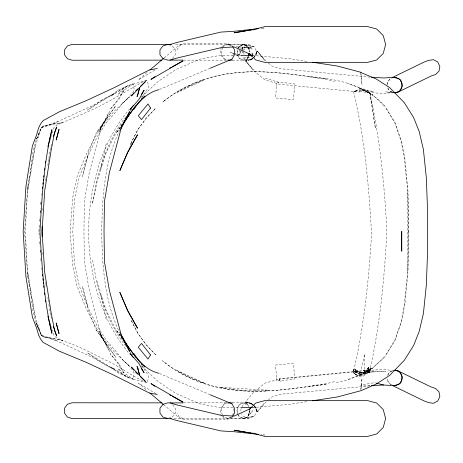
<?xml version="1.0" encoding="UTF-8"?>
<svg xmlns="http://www.w3.org/2000/svg" width="463" height="463" viewBox="0 0 463 463"><rect width="100%" height="100%" fill="white"/><g stroke="black" fill="none" stroke-linecap="round" stroke-linejoin="round"><path stroke-width="0.35" stroke-dasharray="2.31 1.74" d="M237.287 413.077L237.287 408.25L239.666 404.349L243.509 402.856L247.358 404.349L249.053 407.139M249.736 410.322L249.736 413.077L247.358 416.984L243.509 418.471L239.666 416.984L237.629 413.633M369.156 370.51L369.156 369.185L369.509 368.982L368.664 369.474L368.936 369.839L364.456 371.39L364.022 371.031L364.769 371.963L364.456 371.39L368.953 369.896L369.341 371.089L367.744 371.777L369.156 370.51L369.127 371.806L368.473 372.64L362.373 375.175M367.269 370.776L364.613 372.541L359.519 373.346L360.231 373.491L357.592 372.975L355.706 372.223L355.706 371.812M407.127 270.867L407.666 231.5L407.127 192.133M40.362 212.992L40.524 208.72M42.7 210.144L42.752 208.72M368.548 371.343L367.09 372.223L369.873 370.134C372.015 365.735 363.119 374.532 361.233 372.987L357.633 371.772L354.033 369.468L353.697 371.025L354.091 369.497L353.055 370.73L353.147 372.281L355.37 374.185L356.678 375.007L360.035 375.69M367.234 373.346L368.832 372.42L370.475 370.55L370.284 368.536L369.873 370.134M140.683 97.543L142.737 96.049L148.206 87.82L148.611 85.794L147.13 80.359L143.212 81.598L108.863 101.403L95.407 108.278L84.44 113.267L62.951 122.469L43.973 125.745L41.357 127.649L35.257 146.105L27.774 186.282L25.297 231.5L27.774 276.718L35.257 316.895L41.357 335.351L43.973 337.255C67.494 339.084 88.034 351.637 108.863 361.597C121.908 367.987 133.57 377.432 147.13 382.641L148.611 377.206L148.206 375.18L142.737 366.951L140.683 365.457M266.161 61.185L257.532 51.358L256.375 52.064L255.831 55.207L254.436 57.325M242.768 50.039L242.907 47.926L241.061 46.856L236.199 46.815M40.848 204.409L41.12 200.82M41.548 195.073L41.658 193.638M39.343 225.024L38.851 231.5L39.343 237.976M39.621 221.424L39.951 217.106M40.281 212.789L40.501 209.907M40.947 204.148L41.109 201.99M27.774 186.282L24.574 231.5L27.774 276.718M253.921 405.53L255.912 408.858L256.375 410.936C259.587 413.685 254.876 406.294 254.152 405.883M360.88 389.771L362.031 378.352L360.758 390.384M394.025 370.504L382.264 369.509L359.803 370.973L279.293 378.757L279.067 380.586L279.455 379.087L359.965 371.297M359.572 372.813L385.847 371.123L359.577 372.796L373.438 371.691M386.923 84.33L389.661 79.075L392.08 78.085M256.375 52.064L255.998 53.789L257.532 51.393L264.709 60.497L257.526 51.352L256.363 52.215L257.532 51.358L256.184 54.744L254.164 57.395M45.559 180.888L45.976 178.064M46.08 177.364L46.288 175.952M47.845 165.372L48.262 162.548M48.366 161.842L48.783 159.023M48.881 158.317L50.131 149.856L51.526 144.253M35.257 146.105L27.849 190.189L33.018 152.009L36.131 139.936L41.456 127.574L57.973 121.514L93.989 104.933L128.239 85.47L147.13 80.359M387.207 84.787L387.786 81.401L391.206 78.079M147.13 382.641L133.159 379.156L134.154 373.427L133.454 371.21M368.178 369.96L369.671 370.29L368.178 369.96L368.774 370.967L367.419 370.689L367.975 368.137L367.419 370.689L362.118 373.143L359.097 373.438L356.724 372.512L357.39 370.29L356.655 372.46L355.74 369.225L355.214 371.407L359.867 374.307L361.95 374.388L366.91 371.372L369.324 370.626L368.322 369.81M240.98 51.185L240.76 52.336L241.2 54.634M242.664 50.612L242.334 52.336L242.768 54.634M241.2 408.366L240.76 410.664L240.98 411.815M360.561 374.295L359.3 374.237L353.663 371.008C363.959 325.917 368.924 279.941 371.558 233.827C368.872 186.184 364.827 138.512 353.663 91.992C357.662 88.705 363.171 89.232 367.211 92.206L368.525 91.94L369.931 92.918L375.435 128.54L369.914 92.901L368.16 91.286L364.879 89.365L361.088 88.427L358.663 88.989M367.419 370.689L368.403 369.729L368.855 367.587L367.877 371.899L367.171 373.114L363.05 376.338L360.179 376.645C356.099 375.933 353.136 373.195 355.717 369.208L355.214 371.407L355.74 369.225M101.443 165.563L106.449 142.384M368.895 367.553L368.403 369.729L368.855 367.587L366.91 371.372L368.16 371.714L362.87 374.399L361.059 374.48M370.284 368.536L369.931 370.082L370.232 368.583C380.152 323.487 384.429 277.534 386.906 231.5C384.458 184.945 379.973 138.495 369.914 92.901L368.322 93.19L363.941 89.469L361.059 88.52L359.126 88.954L356.122 90.875L354.855 91.136L356.012 90.962L355.19 91.622L353.663 91.992L355.19 91.616L357.592 90.025M353.663 371.008L354.033 369.468L353.31 370.4L354.027 370.713L353.402 370.365L354.073 369.486M50.345 140.058L51.04 137.256M51.214 136.556L51.74 134.461M133.159 83.844L117.926 94.377L124.35 87.576L133.159 83.844L134.154 89.573L133.454 91.79L128.32 97.809L122.487 103.272L115.958 111.71L106.386 122.678L97.386 136.556L87.872 155.875L82.443 176.536L89.127 150.759L96.258 132.997L115.796 105.743L96.258 132.997M387.936 374.81L388.272 373.519L390.216 371.546L392.12 371.025M248.359 415.433L249.702 410.664L248.307 415.473L252.966 410.664L248.307 415.473M253.464 57.962L255.582 55.051L256.357 52.336L255.831 49.46L254.089 46.815L248.567 44.529L174.192 44.529M100.853 169.435L97.051 181.791L92.397 203.923L97.247 177.942L100.193 169.093M101.912 166.003L105.714 153.641L115.235 134.322L122.273 123.465M232.588 415.398L233.838 411.341M232.976 55.757L233.832 53.019M237.814 49.634L236.969 52.336L238.011 56.567L239.226 58.234L243.509 60.144L247.057 58.894L248.452 57.453L249.019 55.641M237.999 49.032L238.567 47.22L239.961 45.773L243.509 44.529L247.358 46.016L249.736 49.923L249.736 52.678M250.055 410.664L248.452 415.78L247.057 417.227L243.509 418.471L239.226 416.561L238.011 414.9M101.328 165.69C106.629 148.189 114.471 131.33 125.757 116.873M131.116 143.854L131.324 142.332L138.032 129.339L146.615 117.498L155.713 108.168L146.406 118.129L138.032 129.339L130.902 143.241L131.324 142.332L129.478 147.622M368.953 372.298L369.341 371.187L367.744 371.777L369.167 370.545M248.203 56.596L247.774 57.811L248.122 57.453M52.087 133.06L54.044 127.58L56.59 125.132L62.951 122.469L43.973 125.745L41.357 127.649M39.21 133.35L36.12 139.924L41.456 127.574L51.098 124.767L57.973 121.514M87.872 155.875L79.208 177.329L74.433 199.327L72.801 231.5L74.433 263.673L79.208 285.671L87.872 307.125L97.386 326.444L106.386 340.322L115.958 351.29L122.487 359.728L128.32 365.191L132.522 370.116M119.819 129.976C104.516 161.442 102.155 197.07 101.733 231.5C102.155 265.93 104.516 301.558 119.819 333.024M387.577 375.62L389.082 372.524L392.103 370.892M369.937 371.285L370.122 370.95L368.38 372.646L368.907 371.76L367.877 371.899M107.196 117.405L99.047 131.88L101.924 125.062L89.266 172.786L84.37 201.37L83.948 231.5L84.37 261.63L89.266 290.214L101.924 337.938L99.047 331.12L107.196 345.595L115.796 357.257L96.258 330.003L89.127 312.241L82.443 286.464L87.872 307.125M176.953 49.894L179.274 45.993L183.03 44.506M222.987 47.666L221.661 49.894L221.661 54.715L223.982 58.616L226.667 60.242M223.322 47.11L223.982 45.993L227.738 44.506L231.494 45.993M232.6 416.411L231.87 417.638L227.738 419.275L183.03 419.275L178.903 417.638L164.099 405.044M238.306 48.25L239.666 46.016L243.509 44.529L247.798 46.439L249.007 48.1L250.055 52.336M248.376 56.978L247.358 58.651L243.509 60.144L239.666 58.651L237.287 54.75L237.287 49.923M241.182 50.681L238.607 54.565L238.896 55.739L234.504 54.038M241.53 50.131L242.907 47.926L239.712 48.071L240.459 47.07L236.969 46.989M131.023 110.385L131.793 109.175M241.657 48.933L243.052 46.815L248.567 44.529M242.004 406.734L243.052 405.142L248.567 402.856L252.862 404.633M120.386 127.221L116.335 132.997L120.426 127.186M172.392 58.622L175.327 54.721L175.327 49.9L172.392 45.993L169.678 45.142M129.698 108.846C100.986 142.656 89.075 187.816 88.497 231.5C89.075 275.184 100.986 320.344 129.698 354.154M130.167 111.137L131.046 109.991M266.161 401.815L257.532 411.642L256.357 410.687L257.526 411.648L264.709 402.503M253.429 405.154L250.466 402.897L252.532 404.292L248.521 402.44L248.718 402.868L246.524 401.971L248.538 402.862L246.877 403.053L245.656 402.069L246.773 403.065L245.471 402.092L252.966 392.89L264.848 383.161L279.455 379.087L280.196 381.471L279.293 378.757M253.249 57.719L255.582 55.051M369.428 371.72L370.087 370.985M243.445 50.438L246.258 47.226L242.386 47.284L243.237 49.807M370.516 369.63L370.475 370.55M221.881 47.348L220.058 49.483L221.499 55.751L223.207 58.367L227.211 60.121L228.919 59.814M222.362 46.832L223.803 45.293L228.346 44.685L243.984 44.581L247.688 47.047L243.984 44.581L243.231 44.529L240.505 45.432L243.984 44.581L254.089 46.815L243.231 44.529M122.487 103.272L129.686 96.692L114.182 111.218L104.841 122.382L95.789 135.705L85.782 155.47L77.043 176.779L72.72 197.423L70.087 231.5L72.72 265.577L77.043 286.221L85.782 307.53L95.789 327.295L104.841 340.618L114.182 351.782L129.686 366.308L122.487 359.728M141.817 96.802L157.692 81.766L175.263 69.884L199.622 59.189L220.903 55.207L233.028 55.288M252.717 55.328L250.165 57.603L244.406 57.997L246.096 56.469L247.421 56.237M393.99 92.722L385.847 91.877L394.025 92.496L382.264 93.491L359.965 91.703L359.572 90.187L359.803 92.027L279.293 84.243L264.848 79.839L252.966 70.11L245.639 60.942L246.796 59.941L249.372 60.063L252.561 58.708M147.112 72.413L138.339 79.879L156.066 69.3M164.099 57.956L178.903 45.362L183.03 43.725L227.738 43.725L231.87 45.362L232.6 46.589M268.297 400.026L272.041 396.889L280.937 394.204L370.035 385.87M252.457 58.598L250.35 60.161L252.7 58.581L249.181 60.086L247.086 60.011L245.633 60.942L253.348 69.901L245.639 60.942L246.692 60.96M364.531 374.474L366.117 373.496M252.318 58.784L250.217 60.051L252.439 58.743L249.372 60.063M226.667 402.758L223.982 404.384L221.661 408.285L221.661 413.106L222.987 415.334M252.161 407.915L253.359 407.249M222.362 416.168L223.803 417.707L228.537 418.268L231.251 416.862M159.463 89.463L209.178 68.657M232.38 60.144L248.567 60.144L252.862 58.367M174.192 418.471L248.567 418.471L254.089 416.185C256.774 413.343 257.133 408.626 254.436 405.675M231.494 417.007L227.738 418.494L223.982 417.007L223.322 415.89M348.06 379.382L359.126 375.314L372.941 367.877L385.355 356.209L372.015 368.612L372.941 367.877L359.479 375.366L348.124 379.741L335.148 382.756M168.324 418.28L172.392 417.007L175.327 413.1L175.327 408.279L172.392 404.378M334.431 381.645L326.149 383.694L309.203 386.171M243.955 418.425L254.089 416.185L243.955 418.425L228.537 418.268M359.878 375.725L361.875 375.285M261.08 28.561L264.622 28.006L263.204 28.156M306.79 401.652L289.01 404.373L252.283 407.59M243.231 418.471L244.701 418.268M369.943 385.667L361.29 386.09L360.827 385.147L374.411 382.646L375.73 382.988M245.471 402.092L250.217 402.949M233.028 407.712L220.903 407.793L199.622 403.811L175.263 393.116L157.692 381.234L141.817 366.198M235.881 407.695L240.158 407.666M253.394 404.975L247.578 402.295M242.49 47.226L247.786 47.238L252.109 49.009L242.606 47.238M240.459 50.554L239.18 50.693L239.903 55.687M251.484 53.98L253.093 54.015L251.368 54.229M183.579 60.144L228.346 60.144M183.579 402.856L228.346 402.856M232.38 402.856L248.567 402.856M235.881 55.305L240.158 55.334M252.283 55.41L289.01 58.627L306.79 61.347M246.258 47.226L247.786 47.238M239.996 54.588L230.105 52.336L233.873 53.795M245.633 60.942L247.092 61.018M370.035 77.13L280.937 68.796L272.041 66.111L268.297 62.974M263.204 434.844L264.622 434.994L261.08 434.439M309.203 76.829L326.149 79.306L334.431 81.355M361.84 89.903L368.525 91.94M325.871 78.56C347.968 81.615 370.487 89.318 385.355 106.791L372.015 94.388L372.941 95.123L359.126 87.686L348.06 83.618M228.919 403.186C222.639 401.462 220.261 409.217 220.44 414.107L221.881 415.652M228.346 44.685L231.251 46.138M392.12 91.975L390.216 91.454L388.272 89.481L387.936 88.19M35.257 316.895L27.849 272.811L33.018 310.991L36.131 323.064L41.456 335.426L51.098 338.233L62.951 340.531L56.59 337.868L54.044 335.42L52.087 329.94M265.183 78.189L279.067 82.414M252.561 404.292L249.626 402.984M133.159 379.156L124.35 375.424L117.926 368.623L133.159 379.156L128.239 377.53L117.423 372.53L111.334 367.049L128.239 377.53L93.989 358.067L51.098 338.233L43.973 337.255L41.357 335.351M356.527 370.805L358.964 371.696L359.71 372.686L358.507 371.529M41.456 335.426L36.12 323.076L41.456 335.426L57.973 341.486M183.03 418.494L179.274 417.007L176.953 413.106M392.08 384.915L389.661 383.925L386.923 378.67M248.567 60.144L243.052 57.858L241.31 55.207M248.567 418.471L243.052 416.185L241.31 413.54M159.463 373.537L209.178 394.343M252.08 55.161L253.359 55.751M355.37 374.185L357.216 375.128M357.76 372.825L358.298 373.114M392.103 92.108L389.082 90.476L386.975 86.141M354.426 371.193L356.122 372.125M156.066 393.7L138.339 383.121L147.112 390.587M354.768 373.676L356.203 374.677L353.819 372.999L354.67 373.548M368.93 92.149L367.419 92.311L368.403 93.271L369.914 92.901M354.455 371.216L355.706 372.223M257.526 411.648L256.357 410.664L255.559 407.909L254.019 405.866M390.714 384.446L387.786 381.599L387.207 378.213M253.232 405.142L255.507 407.446M254.256 406.132C256.352 409.385 255.738 406.884 256.375 410.936M254.256 405.987L256.027 408.441M131.793 353.825L132.667 354.901M125.757 346.127C114.471 331.67 106.629 314.811 101.328 297.31M130.167 351.863L131.046 353.009M249.007 406.433L247.798 404.766L243.509 402.856L239.961 404.106L238.567 405.547L236.969 410.664L237.866 414.292M120.426 335.814L116.335 330.003L120.386 335.779M96.258 330.003L107.196 345.595M122.273 339.535L115.235 328.678L105.714 309.359L101.912 296.997M36.131 323.064L39.21 329.65M100.193 293.907L97.247 285.058L92.397 259.077M97.051 281.209L100.853 293.565M243.434 51.943L244.163 54.437M51.526 318.747L50.131 313.144L48.679 303.271M50.345 322.942L51.04 325.744M51.214 326.444L51.74 328.539M233.595 408.76L234.046 410.664M101.443 297.437L106.449 320.616M45.559 282.112L45.768 283.524M45.872 284.23L46.288 287.048M47.845 297.628L48.054 299.04M48.158 299.746L48.574 302.565M360.758 72.616L362.031 84.648L360.81 72.517M39.621 241.576L39.951 245.894M40.281 250.211L40.501 253.093M40.848 258.591L41.12 262.18M41.548 267.927L41.658 269.362M42.7 252.856L42.752 254.28M40.362 250.008L40.524 254.28M408.557 231.5L408.042 270.901L404.87 304.284L401.722 320.772L394.968 340.438L385.662 355.422L394.893 340.091L400.958 322.613L403.996 306.981L407.787 271.683L408.545 231.5L408.042 192.099L404.87 158.716L401.722 142.228L394.968 122.562L385.662 107.578L394.893 122.909L400.958 140.387L403.996 156.019L407.787 191.317L408.545 231.5M276.191 378.23L276.434 381.037L294.115 379.33L294.688 377.195L293.363 363.339L275.479 365.047L276.55 376.517L276.191 378.23M276.55 86.483L275.479 97.953L293.363 99.661L294.688 85.805L294.115 83.67L276.434 81.963L276.145 83.514L276.55 86.483M370.539 369.098L370.452 369.7L370.232 368.583L370.539 369.098M364.613 354.716L360.069 375.076L362.025 375.076L367.477 371.343L364.902 373.265L364.613 354.716M355.937 370.556L355.578 372.142L355.937 370.556M368.947 369.306L368.398 371.123L368.947 369.306M108.33 113.823L99.973 129.588L109.557 111.612L108.33 113.823M124.032 90.262L118.927 99.354L110.078 109.43L117.174 100.517L124.032 90.262M252.856 53.98L252.694 54.229L252.85 53.98M117.423 90.47L111.334 95.951L128.239 85.47L117.423 90.47M164.527 100.633L162.438 102.317C183.481 84.856 209.959 75.035 237.062 72.622C266.873 69.618 296.621 75.041 326.143 78.646C296.465 75.481 266.665 69.265 236.738 72.807C210.706 75.122 185.148 84.416 164.527 100.633M368.652 367.72L366.638 369.318L368.652 367.72M102.23 99.736L87.38 110.177L113.661 93.879L102.23 99.736M365.469 370.093L363.982 370.909L365.469 370.093M189.269 86.002L177.329 92.374L204.021 79.995L189.269 86.002M363.293 370.354L364.827 371.928L363.293 370.354M355.214 91.593L354.455 91.784L355.19 91.616M326.143 384.354C296.621 387.936 266.873 393.388 237.062 390.378C209.976 387.948 183.446 378.167 162.438 360.683C183.429 377.889 209.797 387.838 236.738 390.193C266.665 393.735 296.465 387.519 326.143 384.354M252.798 53.98L251.768 54.049L252.798 53.98M267.492 390.17L253.73 390.639L237.588 389.962L219.954 387.323L267.492 390.17M251.554 47.886L248.336 46.67L251.507 47.886M373.438 91.309L359.572 90.187L373.438 91.309M204.021 383.005L189.269 376.998L177.329 370.626L204.021 383.005M113.661 369.121L102.23 363.264L87.38 352.823L113.661 369.121M248.359 47.567L248.932 49.593L248.359 47.567M155.713 354.832L146.615 345.502L138.032 333.661L130.902 319.759L138.032 333.661L146.406 344.871L155.713 354.832M353.744 372.918L353.171 372.293L353.755 372.935M118.927 363.646L110.078 353.57L117.174 362.483L124.032 372.738L118.927 363.646M109.557 351.388L99.973 333.412L109.557 351.388"/><path stroke-width="0.69" d="M42.098 226.517L42.098 236.483M42.33 188.377L42.509 186.965M42.874 184.135L43.053 182.723M43.319 180.599L43.505 179.187M43.771 177.063L43.95 175.651M44.674 169.99L44.853 168.578M45.571 162.918L45.75 161.506M100.685 169.076L101.293 166.269M47.909 146.777L51.92 129.652C43.742 162.953 42.011 197.4 39.922 231.5C42.011 265.6 43.742 300.047 51.92 333.348L47.909 316.223M53.448 136.556L56.648 126.978L54.501 132.673L51.098 150.527L44.703 190.768L42.069 231.5L44.703 272.232L51.098 312.473L54.501 330.327L56.648 336.022L53.448 326.444M248.718 55.531L249.308 53.615M248.417 55.988L249.273 53.552M121.098 127.435L122.001 125.062L109.343 172.786L104.447 201.37L104.025 231.5L104.447 261.63L109.343 290.214L122.001 337.938L121.098 335.565M121.057 127.695L129.634 111.612L121.046 127.724M120.542 129.362C126.984 117.185 134.774 105.408 144.965 96.049L143.941 96.796M232.6 416.411L234.423 413.343L234.423 408.042L231.87 403.753L209.843 394.621M141.441 94.249L144.109 90.262L139.004 99.354L130.155 109.43L133.257 105.529M123.222 123.181L127.273 117.405M123.291 123.117L135.873 105.743M133.819 92.843L131.411 95.951L145.446 81.598L140.289 86.459M133.801 109.476C139.814 100.367 147.859 92.397 158.797 89.741M249.169 409.587L255.698 403.053L264.622 400.663L367.796 400.663L376.72 403.053L383.254 409.587L385.644 418.511L383.254 427.43L376.72 433.964L367.796 436.354L264.622 436.354L255.698 433.964L234.133 430.22L245.477 431.996M395.338 92.484L398.035 92.12L399.013 91.17M399.991 90.221L401.456 88.798L402.266 84.063L400.159 79.723L395.929 77.437L394.58 77.622M135.647 90.835L137.714 88.89M141.585 98.781L142.471 97.953M149.85 70.081L163.555 58.425M360.81 72.517L376.373 79.023L389.701 87.646L404.251 102.607L413.575 117.405L419.223 131.625L423.39 149.404L426.325 177.647L427.378 205.589L427.378 257.411L426.325 285.353L423.39 313.596L419.223 331.375L413.575 345.595L404.251 360.393L389.701 375.354L376.373 383.977L361.059 390.662L337.365 396.965L312.479 400.779M154.989 76.598L151.002 79.387L183.03 60.89L172.3 66.695M169.776 68.067L171.038 67.378M392.502 77.448L424.247 62.001L428.57 60.375L433.403 59.698L437.709 61.99L439.85 66.377L439.005 71.18L435.492 74.572L431.082 76.042L398.035 92.12M250.796 408.43L234.133 416.104L220.915 415.317L176.791 404.905L170.095 402.891M209.843 68.379L231.87 59.247L234.423 54.958L234.423 49.657L232.6 46.589M170.095 60.109L176.791 58.095L220.915 47.683L234.133 46.896L250.796 54.57M394.025 370.504L395.344 370.14L399.575 371.876L402.237 376.512L400.97 382.276L399.025 384.249L393.891 385.662L383.642 385.008L371.384 385.598M157.287 68.565L149.532 69.896L113.169 88.149L85.649 100.917L59.536 111.71L43.186 120.571L40.611 123.876L38.695 127.742L36.629 134.785L32.387 145.92L25.934 186.329L23.15 231.5L25.934 276.671L32.387 317.08L36.629 328.215L38.695 335.258L40.611 339.124L43.186 342.429L59.536 351.29L85.649 362.083L113.169 374.851L149.532 393.104L157.287 394.435M245.477 31.004L234.133 32.78L255.698 29.036L264.622 26.646L367.796 26.646L376.72 29.036L383.254 35.57L385.644 44.489L383.254 53.413L376.72 59.947L367.796 62.337L264.622 62.337L255.698 59.947L249.169 53.413M246.895 30.778L248.313 30.558M249.731 30.338L251.149 30.112M252.566 29.892L253.984 29.667M258.244 28.689L234.133 31.287L220.915 32.08L176.791 42.492L170.095 44.506L167.641 44.506L162.895 45.993L159.961 49.9L159.961 54.721L162.895 58.622L167.641 60.109L183.03 60.109M240.87 407.666L251.565 407.596M171.304 44.529L72.031 44.436L67.39 45.947L64.525 49.894L64.525 54.773L67.39 58.726L72.031 60.231L161.917 60.144M228.768 60.144L232.38 60.144M161.917 402.856L72.031 402.769L67.39 404.274L64.525 408.227L64.525 413.106L67.39 417.053L72.031 418.564L171.304 418.471M183.03 402.891L167.641 402.891L162.895 404.378L159.961 408.279L159.961 413.1L162.895 417.007L167.641 418.494M228.768 402.856L232.38 402.856M240.87 55.334L251.565 55.404M371.471 77.223L383.642 77.992L393.891 77.338L399.025 78.751L400.97 80.724L402.237 86.488L399.575 91.124L395.344 92.86L393.99 92.722M258.244 434.311L234.133 431.713L220.915 430.92L176.791 420.508L170.095 418.494M393.984 370.331L398.035 370.88L431.082 386.958L435.492 388.428L439.005 391.82L439.85 396.623L437.709 401.01L433.403 403.302L428.57 402.625L424.247 400.999L392.502 385.552M394.58 385.378L395.929 385.563L400.159 383.277L402.266 378.937L401.456 374.202L399.991 372.779M312.479 62.221L337.365 66.035L361.059 72.338M246.895 432.222L248.313 432.442M249.731 432.662L251.149 432.888M252.566 433.108L253.984 433.333M248.342 54.426L249.592 54.68M376.39 383.156L383.642 385.008M158.797 373.259C147.859 370.603 139.814 362.633 133.801 353.524M169.776 394.933L171.038 395.622M172.3 396.305L183.03 402.11L151.002 383.613L154.989 386.402M143.941 366.204L144.965 366.951C136.232 359.242 130.045 349.166 123.222 339.819M149.85 392.919L163.555 404.575M141.585 364.219L142.471 365.047M135.647 372.165L137.714 374.11M140.289 376.541L145.446 381.402L131.411 367.049L133.819 370.157M398.035 370.88L399.013 371.83M133.257 357.471L130.155 353.57L139.004 363.646L144.109 372.738L141.441 368.751M135.873 357.257L123.291 339.883M120.542 333.638L127.273 345.595M121.046 335.276L129.634 351.388L121.057 335.305M100.685 293.924L101.293 296.731M42.33 274.623L42.509 276.035M42.874 278.865L43.053 280.277M43.319 282.401L43.505 283.813M43.771 285.937L43.95 287.349M44.674 293.01L44.853 294.422M45.571 300.082L45.75 301.494M401.78 231.5L401.751 251.206L401.456 232.912L401.78 231.5M139.56 88.057L138.003 94.377L137.025 96.628L139.56 88.057M59.021 129.397L56.208 139.936L59.021 129.397M122.764 163.676L119.882 170.662L127.655 152.391L137.459 134.912L127.655 152.391L122.764 163.676M150.562 354.924L147.986 359.051L138.287 347.244L141.51 343.413L150.562 354.924M150.562 108.076L141.51 119.587L138.287 115.756L147.986 103.949L150.562 108.076M56.208 323.064L59.021 333.603L56.208 323.064M137.459 328.088L127.655 310.609L119.882 292.338L127.655 310.609L137.459 328.088M138.003 368.623L137.025 366.372L139.56 374.943L138.003 368.623"/></g></svg>
